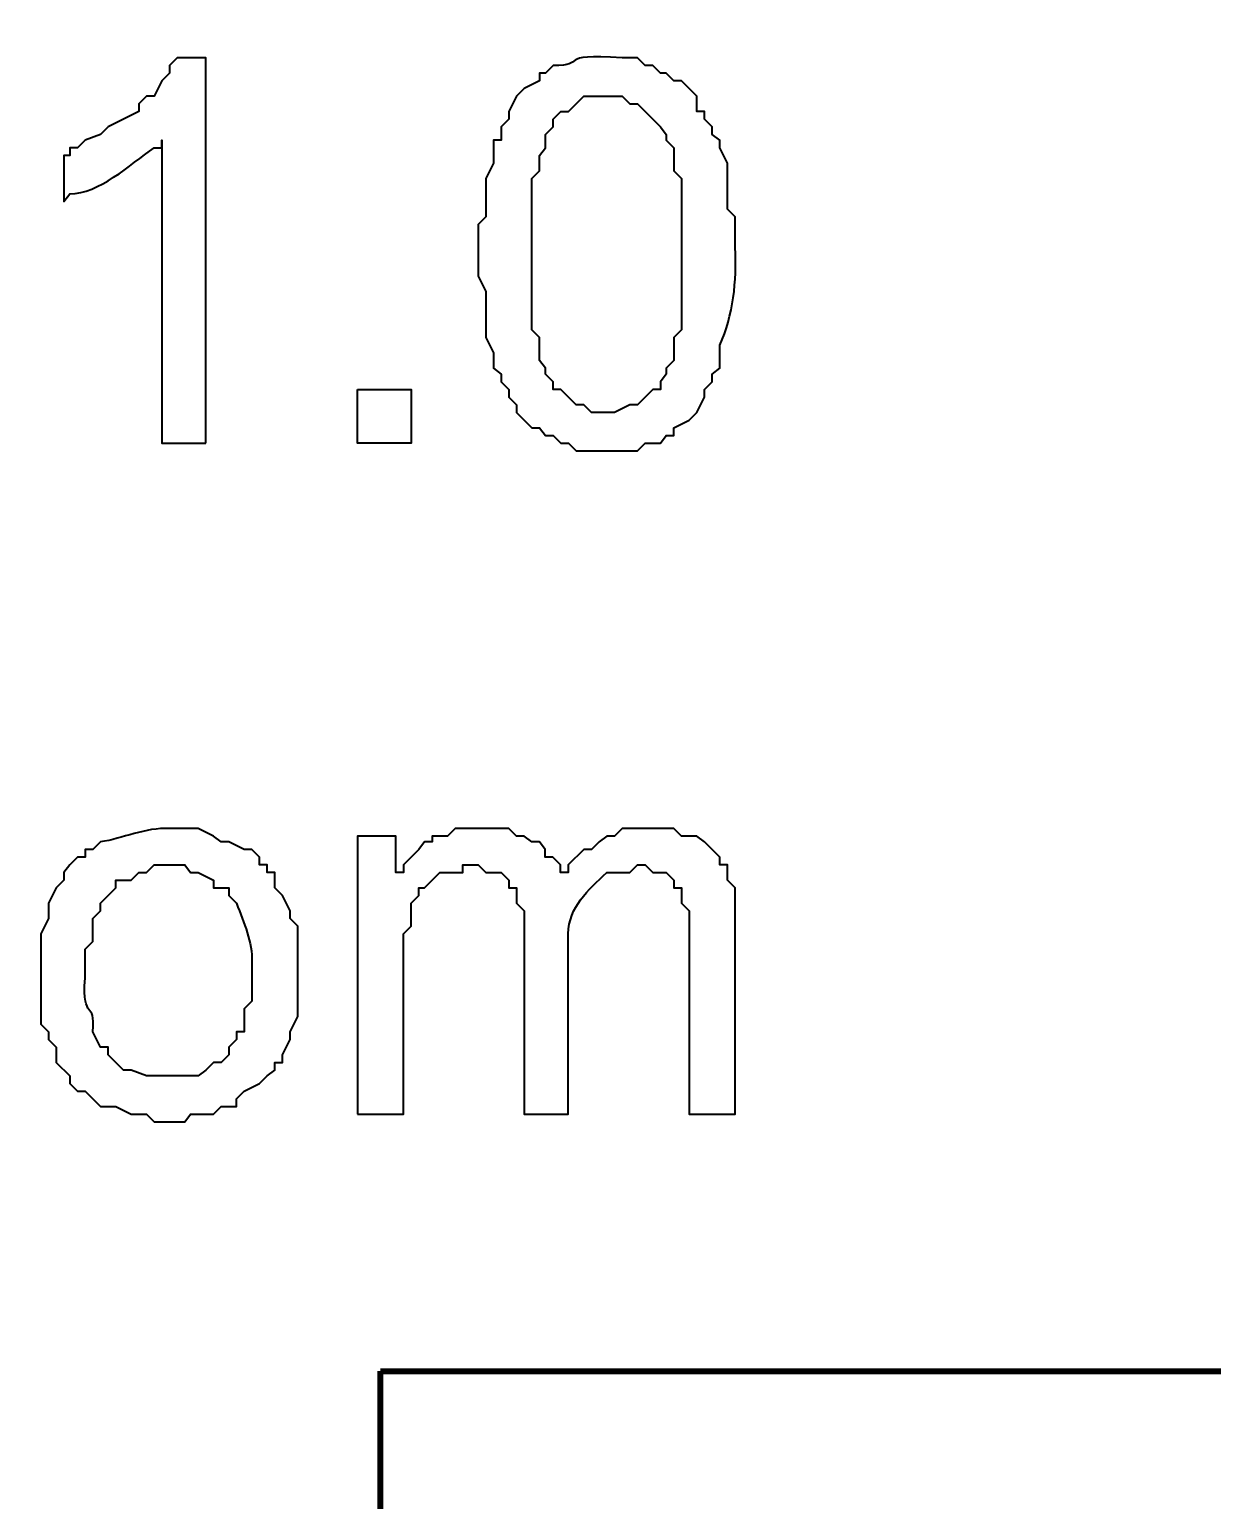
# Model space of a CAD drawing. Header units: millimetres. Extents: x -109 to -14.2, y -107.5 to -24.7.
# Drawn here: x -39.097 to -35.119, y -40.664 to -35.715 of the extents above; entities that cross this region are included whole.
import ezdxf

# ---------------------------------------------------------------- set-up
doc = ezdxf.new("R2010")
doc.units = ezdxf.units.MM
doc.header["$MEASUREMENT"] = 0
doc.layers.add('layer 1', color=7, linetype='Continuous')
doc.styles.get("Standard").update_dxf_attribs({"font": 'Deng.ttf'})
doc.dimstyles.get("Standard").update_dxf_attribs({"dimscale": 20, "dimtxt": 0.18, "dimasz": 0.18, "dimexe": 0.18, "dimexo": 0.0625, "dimgap": 0.09, "dimtad": 0, "dimtih": 1, "dimtoh": 1, "dimdec": 1, "dimzin": 0, "dimdsep": 46, "dimtxsty": 'Standard', "dimcen": 0.09, "dimadec": 0, "dimazin": 0, "dimtfac": 1, "dimtdec": 1, "dimtofl": 0, "dimtmove": 0, "dimatfit": 3, "dimfxl": 1, "dimtolj": 1, "dimtzin": 0, "dimarcsym": 0})

# ---------------------------------------------------------------- blocks, each defined once
blk = doc.blocks.new('*D6')
at = {"color": 0, "lineweight": -2, "transparency": 16777216}
for p, q in [((-85.3248, -35.8599), (-85.3248, -24.6807)), ((-33.3152, -35.8598), (-33.3152, -24.6806)), ((-81.7248, -28.2806), (-65.8387, -28.2806)), ((-36.9152, -28.2806), (-52.8013, -28.2806))]:
    blk.add_line(p, q, dxfattribs=at)
at = {"color": 0, "transparency": 16777216}
for points in [[(-81.7248, -27.6806), (-81.7248, -28.8806), (-85.3248, -28.2807)], [(-36.9152, -27.6806), (-36.9152, -28.8806), (-33.3152, -28.2806)]]:
    blk.add_solid(points, dxfattribs=at)
at = {"layer": 'Defpoints', "color": 0, "transparency": 16777216}
for p in [(-33.3152, -28.2806), (-85.3248, -37.1099), (-33.3152, -37.1098)]:
    blk.add_point(p, dxfattribs=at)
at = {"color": 0, "transparency": 16777216, "insert": (-59.32, -28.2806), "char_height": 3.6, "attachment_point": 5}
blk.add_mtext('\\A1;52.0', dxfattribs=at)

msp = doc.modelspace()

# ---------------------------------------------------------------- linework, layer by layer
at = {"layer": 'layer 1', "color": 0}
for points, knots in [([(-38.503, -37.1077), (-38.503, -37.1077), (-38.6514, -37.1077), (-38.6514, -37.1077), (-38.6514, -37.1077), (-38.6514, -37.1077), (-38.6514, -36.0881), (-38.6514, -36.0881), (-38.6514, -36.0881), (-38.6514, -36.0881), (-38.6514, -36.1139), (-38.6514, -36.1139), (-38.6514, -36.1139), (-38.6514, -36.1139), (-38.6773, -36.1139), (-38.6773, -36.1139), (-38.6773, -36.1139), (-38.7598, -36.1724), (-38.8628, -36.2687), (-38.9612, -36.2688), (-38.9612, -36.2688), (-38.9612, -36.2688), (-38.9806, -36.2946), (-38.9806, -36.2946), (-38.9806, -36.2946), (-38.9806, -36.2946), (-38.9806, -36.1397), (-38.9806, -36.1397), (-38.9806, -36.1397), (-38.9806, -36.1397), (-38.9612, -36.1397), (-38.9612, -36.1397), (-38.9612, -36.1397), (-38.9612, -36.1397), (-38.9612, -36.1139), (-38.9612, -36.1139), (-38.9612, -36.1139), (-38.9612, -36.1139), (-38.9354, -36.1139), (-38.9354, -36.1139), (-38.9354, -36.1139), (-38.9354, -36.1139), (-38.9096, -36.0881), (-38.9096, -36.0881), (-38.9096, -36.0881), (-38.9096, -36.0881), (-38.858, -36.0687), (-38.858, -36.0687), (-38.858, -36.0687), (-38.858, -36.0687), (-38.8321, -36.0429), (-38.8321, -36.0429), (-38.8321, -36.0429), (-38.8321, -36.0429), (-38.7805, -36.0171), (-38.7805, -36.0171), (-38.7805, -36.0171), (-38.7805, -36.0171), (-38.7289, -35.9913), (-38.7289, -35.9913), (-38.7289, -35.9913), (-38.7289, -35.9913), (-38.7289, -35.9655), (-38.7289, -35.9655), (-38.7289, -35.9655), (-38.7289, -35.9655), (-38.7031, -35.9397), (-38.7031, -35.9397), (-38.7031, -35.9397), (-38.7031, -35.9397), (-38.6773, -35.9397), (-38.6773, -35.9397), (-38.6773, -35.9397), (-38.6773, -35.9397), (-38.6514, -35.888), (-38.6514, -35.888), (-38.6514, -35.888), (-38.6514, -35.888), (-38.6256, -35.8622), (-38.6256, -35.8622), (-38.6256, -35.8622), (-38.6256, -35.8622), (-38.6256, -35.8364), (-38.6256, -35.8364), (-38.6256, -35.8364), (-38.6256, -35.8364), (-38.5998, -35.8106), (-38.5998, -35.8106), (-38.5998, -35.8106), (-38.5998, -35.8106), (-38.503, -35.8106), (-38.503, -35.8106), (-38.503, -35.8106), (-38.503, -35.8106), (-38.503, -37.1077), (-38.503, -37.1077)], [0, 0, 0, 0, 0.04, 0.04, 0.04, 0.04, 0.08, 0.08, 0.08, 0.08, 0.12, 0.12, 0.12, 0.12, 0.16, 0.16, 0.16, 0.16, 0.2, 0.2, 0.2, 0.2, 0.24, 0.24, 0.24, 0.24, 0.28, 0.28, 0.28, 0.28, 0.32, 0.32, 0.32, 0.32, 0.36, 0.36, 0.36, 0.36, 0.4, 0.4, 0.4, 0.4, 0.44, 0.44, 0.44, 0.44, 0.48, 0.48, 0.48, 0.48, 0.52, 0.52, 0.52, 0.52, 0.56, 0.56, 0.56, 0.56, 0.6, 0.6, 0.6, 0.6, 0.64, 0.64, 0.64, 0.64, 0.68, 0.68, 0.68, 0.68, 0.72, 0.72, 0.72, 0.72, 0.76, 0.76, 0.76, 0.76, 0.8, 0.8, 0.8, 0.8, 0.84, 0.84, 0.84, 0.84, 0.88, 0.88, 0.88, 0.88, 0.92, 0.92, 0.92, 0.92, 1, 1, 1, 1]), ([(-37.5866, -36.4753), (-37.5866, -36.4753), (-37.5866, -36.372), (-37.5866, -36.372), (-37.5866, -36.372), (-37.5866, -36.372), (-37.5608, -36.3462), (-37.5608, -36.3462), (-37.5608, -36.3462), (-37.5608, -36.3462), (-37.5608, -36.2171), (-37.5608, -36.2171), (-37.5608, -36.2171), (-37.5608, -36.2171), (-37.535, -36.1655), (-37.535, -36.1655), (-37.535, -36.1655), (-37.535, -36.1655), (-37.535, -36.0881), (-37.535, -36.0881), (-37.535, -36.0881), (-37.535, -36.0881), (-37.5092, -36.0881), (-37.5092, -36.0881), (-37.5092, -36.0881), (-37.5092, -36.0881), (-37.5092, -36.0429), (-37.5092, -36.0429), (-37.5092, -36.0429), (-37.5092, -36.0429), (-37.4834, -36.0171), (-37.4834, -36.0171), (-37.4834, -36.0171), (-37.4834, -36.0171), (-37.4834, -35.9913), (-37.4834, -35.9913), (-37.4834, -35.9913), (-37.4834, -35.9913), (-37.4575, -35.9397), (-37.4575, -35.9397), (-37.4575, -35.9397), (-37.4575, -35.9397), (-37.4317, -35.9138), (-37.4317, -35.9138), (-37.4317, -35.9138), (-37.4317, -35.9138), (-37.3801, -35.888), (-37.3801, -35.888), (-37.3801, -35.888), (-37.3801, -35.888), (-37.3801, -35.8622), (-37.3801, -35.8622), (-37.3801, -35.8622), (-37.3801, -35.8622), (-37.3607, -35.8622), (-37.3607, -35.8622), (-37.3607, -35.8622), (-37.3607, -35.8622), (-37.3349, -35.8364), (-37.3349, -35.8364), (-37.3349, -35.8364), (-37.2151, -35.8387), (-37.3328, -35.7953), (-37.1026, -35.8106), (-37.1026, -35.8106), (-37.1026, -35.8106), (-37.051, -35.8106), (-37.051, -35.8106), (-37.051, -35.8106), (-37.051, -35.8106), (-37.0252, -35.8364), (-37.0252, -35.8364), (-37.0252, -35.8364), (-37.0252, -35.8364), (-36.9994, -35.8364), (-36.9994, -35.8364), (-36.9994, -35.8364), (-36.9994, -35.8364), (-36.9735, -35.8622), (-36.9735, -35.8622), (-36.9735, -35.8622), (-36.9735, -35.8622), (-36.9542, -35.8622), (-36.9542, -35.8622), (-36.9542, -35.8622), (-36.9542, -35.8622), (-36.9284, -35.888), (-36.9284, -35.888), (-36.9284, -35.888), (-36.9284, -35.888), (-36.9026, -35.888), (-36.9026, -35.888), (-36.9026, -35.888), (-36.9026, -35.888), (-36.8509, -35.9397), (-36.8509, -35.9397), (-36.8509, -35.9397), (-36.8509, -35.9397), (-36.8509, -35.9913), (-36.8509, -35.9913), (-36.8509, -35.9913), (-36.8509, -35.9913), (-36.8251, -35.9913), (-36.8251, -35.9913), (-36.8251, -35.9913), (-36.8251, -35.9913), (-36.8251, -36.0171), (-36.8251, -36.0171), (-36.8251, -36.0171), (-36.8251, -36.0171), (-36.7993, -36.0429), (-36.7993, -36.0429), (-36.7993, -36.0429), (-36.7993, -36.0429), (-36.7993, -36.0687), (-36.7993, -36.0687), (-36.7993, -36.0687), (-36.7993, -36.0687), (-36.7735, -36.0881), (-36.7735, -36.0881), (-36.7735, -36.0881), (-36.7735, -36.0881), (-36.7735, -36.1139), (-36.7735, -36.1139), (-36.7735, -36.1139), (-36.7735, -36.1139), (-36.7477, -36.1655), (-36.7477, -36.1655), (-36.7477, -36.1655), (-36.7477, -36.1655), (-36.7477, -36.3204), (-36.7477, -36.3204), (-36.7477, -36.3204), (-36.7477, -36.3204), (-36.7218, -36.3462), (-36.7218, -36.3462), (-36.7218, -36.3462), (-36.7218, -36.3462), (-36.7218, -36.4495), (-36.7218, -36.4495), (-36.7218, -36.4495), (-36.7158, -36.5627), (-36.729, -36.6769), (-36.7735, -36.7786), (-36.7735, -36.7786), (-36.7735, -36.7786), (-36.7735, -36.856), (-36.7735, -36.856), (-36.7735, -36.856), (-36.7735, -36.856), (-36.7993, -36.8754), (-36.7993, -36.8754), (-36.7993, -36.8754), (-36.7993, -36.8754), (-36.7993, -36.9012), (-36.7993, -36.9012), (-36.7993, -36.9012), (-36.7993, -36.9012), (-36.8251, -36.927), (-36.8251, -36.927), (-36.8251, -36.927), (-36.8251, -36.927), (-36.8251, -36.9528), (-36.8251, -36.9528), (-36.8251, -36.9528), (-36.8251, -36.9528), (-36.8509, -37.0045), (-36.8509, -37.0045), (-36.8509, -37.0045), (-36.8509, -37.0045), (-36.8767, -37.0303), (-36.8767, -37.0303), (-36.8767, -37.0303), (-36.8767, -37.0303), (-36.9284, -37.0561), (-36.9284, -37.0561), (-36.9284, -37.0561), (-36.9284, -37.0561), (-36.9284, -37.0819), (-36.9284, -37.0819), (-36.9284, -37.0819), (-36.9284, -37.0819), (-36.9542, -37.0819), (-36.9542, -37.0819), (-36.9542, -37.0819), (-36.9542, -37.0819), (-36.9735, -37.1077), (-36.9735, -37.1077), (-36.9735, -37.1077), (-36.9735, -37.1077), (-37.0252, -37.1077), (-37.0252, -37.1077), (-37.0252, -37.1077), (-37.0252, -37.1077), (-37.051, -37.1335), (-37.051, -37.1335), (-37.051, -37.1335), (-37.051, -37.1335), (-37.2575, -37.1335), (-37.2575, -37.1335), (-37.2575, -37.1335), (-37.2575, -37.1335), (-37.2833, -37.1077), (-37.2833, -37.1077), (-37.2833, -37.1077), (-37.2833, -37.1077), (-37.3091, -37.1077), (-37.3091, -37.1077), (-37.3091, -37.1077), (-37.3091, -37.1077), (-37.3349, -37.0819), (-37.3349, -37.0819), (-37.3349, -37.0819), (-37.3349, -37.0819), (-37.3607, -37.0819), (-37.3607, -37.0819), (-37.3607, -37.0819), (-37.3607, -37.0819), (-37.3801, -37.0561), (-37.3801, -37.0561), (-37.3801, -37.0561), (-37.3801, -37.0561), (-37.4059, -37.0561), (-37.4059, -37.0561), (-37.4059, -37.0561), (-37.4059, -37.0561), (-37.4575, -37.0045), (-37.4575, -37.0045), (-37.4575, -37.0045), (-37.4575, -37.0045), (-37.4575, -36.9787), (-37.4575, -36.9787), (-37.4575, -36.9787), (-37.4575, -36.9787), (-37.4834, -36.9528), (-37.4834, -36.9528), (-37.4834, -36.9528), (-37.4834, -36.9528), (-37.4834, -36.927), (-37.4834, -36.927), (-37.4834, -36.927), (-37.4834, -36.927), (-37.5092, -36.9012), (-37.5092, -36.9012), (-37.5092, -36.9012), (-37.5092, -36.9012), (-37.5092, -36.8754), (-37.5092, -36.8754), (-37.5092, -36.8754), (-37.5092, -36.8754), (-37.535, -36.856), (-37.535, -36.856), (-37.535, -36.856), (-37.535, -36.856), (-37.535, -36.8044), (-37.535, -36.8044), (-37.535, -36.8044), (-37.535, -36.8044), (-37.5608, -36.7528), (-37.5608, -36.7528), (-37.5608, -36.7528), (-37.5608, -36.7528), (-37.5608, -36.5979), (-37.5608, -36.5979), (-37.5608, -36.5979), (-37.5608, -36.5979), (-37.5866, -36.5463), (-37.5866, -36.5463), (-37.5866, -36.5463), (-37.5866, -36.5463), (-37.5866, -36.4753), (-37.5866, -36.4753)], [0, 0, 0, 0, 0.014493, 0.014493, 0.014493, 0.014493, 0.028986, 0.028986, 0.028986, 0.028986, 0.043478, 0.043478, 0.043478, 0.043478, 0.057971, 0.057971, 0.057971, 0.057971, 0.072464, 0.072464, 0.072464, 0.072464, 0.086957, 0.086957, 0.086957, 0.086957, 0.101449, 0.101449, 0.101449, 0.101449, 0.115942, 0.115942, 0.115942, 0.115942, 0.130435, 0.130435, 0.130435, 0.130435, 0.144928, 0.144928, 0.144928, 0.144928, 0.15942, 0.15942, 0.15942, 0.15942, 0.173913, 0.173913, 0.173913, 0.173913, 0.188406, 0.188406, 0.188406, 0.188406, 0.202899, 0.202899, 0.202899, 0.202899, 0.217391, 0.217391, 0.217391, 0.217391, 0.231884, 0.231884, 0.231884, 0.231884, 0.246377, 0.246377, 0.246377, 0.246377, 0.26087, 0.26087, 0.26087, 0.26087, 0.275362, 0.275362, 0.275362, 0.275362, 0.289855, 0.289855, 0.289855, 0.289855, 0.304348, 0.304348, 0.304348, 0.304348, 0.318841, 0.318841, 0.318841, 0.318841, 0.333333, 0.333333, 0.333333, 0.333333, 0.347826, 0.347826, 0.347826, 0.347826, 0.362319, 0.362319, 0.362319, 0.362319, 0.376812, 0.376812, 0.376812, 0.376812, 0.391304, 0.391304, 0.391304, 0.391304, 0.405797, 0.405797, 0.405797, 0.405797, 0.42029, 0.42029, 0.42029, 0.42029, 0.434783, 0.434783, 0.434783, 0.434783, 0.449275, 0.449275, 0.449275, 0.449275, 0.463768, 0.463768, 0.463768, 0.463768, 0.478261, 0.478261, 0.478261, 0.478261, 0.492754, 0.492754, 0.492754, 0.492754, 0.507246, 0.507246, 0.507246, 0.507246, 0.521739, 0.521739, 0.521739, 0.521739, 0.536232, 0.536232, 0.536232, 0.536232, 0.550725, 0.550725, 0.550725, 0.550725, 0.565217, 0.565217, 0.565217, 0.565217, 0.57971, 0.57971, 0.57971, 0.57971, 0.594203, 0.594203, 0.594203, 0.594203, 0.608696, 0.608696, 0.608696, 0.608696, 0.623188, 0.623188, 0.623188, 0.623188, 0.637681, 0.637681, 0.637681, 0.637681, 0.652174, 0.652174, 0.652174, 0.652174, 0.666667, 0.666667, 0.666667, 0.666667, 0.681159, 0.681159, 0.681159, 0.681159, 0.695652, 0.695652, 0.695652, 0.695652, 0.710145, 0.710145, 0.710145, 0.710145, 0.724638, 0.724638, 0.724638, 0.724638, 0.73913, 0.73913, 0.73913, 0.73913, 0.753623, 0.753623, 0.753623, 0.753623, 0.768116, 0.768116, 0.768116, 0.768116, 0.782609, 0.782609, 0.782609, 0.782609, 0.797101, 0.797101, 0.797101, 0.797101, 0.811594, 0.811594, 0.811594, 0.811594, 0.826087, 0.826087, 0.826087, 0.826087, 0.84058, 0.84058, 0.84058, 0.84058, 0.855072, 0.855072, 0.855072, 0.855072, 0.869565, 0.869565, 0.869565, 0.869565, 0.884058, 0.884058, 0.884058, 0.884058, 0.898551, 0.898551, 0.898551, 0.898551, 0.913043, 0.913043, 0.913043, 0.913043, 0.927536, 0.927536, 0.927536, 0.927536, 0.942029, 0.942029, 0.942029, 0.942029, 0.956522, 0.956522, 0.956522, 0.956522, 0.971014, 0.971014, 0.971014, 0.971015, 1, 1, 1, 1]), ([(-37.4059, -36.4753), (-37.4059, -36.4753), (-37.4059, -36.727), (-37.4059, -36.727), (-37.4059, -36.727), (-37.4059, -36.727), (-37.3801, -36.7528), (-37.3801, -36.7528), (-37.3801, -36.7528), (-37.3801, -36.7528), (-37.3801, -36.8302), (-37.3801, -36.8302), (-37.3801, -36.8302), (-37.3801, -36.8302), (-37.3607, -36.856), (-37.3607, -36.856), (-37.3607, -36.856), (-37.3607, -36.856), (-37.3607, -36.8754), (-37.3607, -36.8754), (-37.3607, -36.8754), (-37.3607, -36.8754), (-37.3349, -36.9012), (-37.3349, -36.9012), (-37.3349, -36.9012), (-37.3349, -36.9012), (-37.3349, -36.927), (-37.3349, -36.927), (-37.3349, -36.927), (-37.3349, -36.927), (-37.3091, -36.927), (-37.3091, -36.927), (-37.3091, -36.927), (-37.3091, -36.927), (-37.2575, -36.9787), (-37.2575, -36.9787), (-37.2575, -36.9787), (-37.2575, -36.9787), (-37.2317, -36.9787), (-37.2317, -36.9787), (-37.2317, -36.9787), (-37.2317, -36.9787), (-37.2059, -37.0045), (-37.2059, -37.0045), (-37.2059, -37.0045), (-37.2059, -37.0045), (-37.1284, -37.0045), (-37.1284, -37.0045), (-37.1284, -37.0045), (-37.1284, -37.0045), (-37.0768, -36.9787), (-37.0768, -36.9787), (-37.0768, -36.9787), (-37.0768, -36.9787), (-37.051, -36.9787), (-37.051, -36.9787), (-37.051, -36.9787), (-37.051, -36.9787), (-36.9994, -36.927), (-36.9994, -36.927), (-36.9994, -36.927), (-36.9994, -36.927), (-36.9735, -36.927), (-36.9735, -36.927), (-36.9735, -36.927), (-36.9735, -36.927), (-36.9735, -36.9012), (-36.9735, -36.9012), (-36.9735, -36.9012), (-36.9735, -36.9012), (-36.9542, -36.8754), (-36.9542, -36.8754), (-36.9542, -36.8754), (-36.9542, -36.8754), (-36.9542, -36.856), (-36.9542, -36.856), (-36.9542, -36.856), (-36.9542, -36.856), (-36.9284, -36.8302), (-36.9284, -36.8302), (-36.9284, -36.8302), (-36.9284, -36.8302), (-36.9284, -36.7528), (-36.9284, -36.7528), (-36.9284, -36.7528), (-36.9284, -36.7528), (-36.9026, -36.727), (-36.9026, -36.727), (-36.9026, -36.727), (-36.9026, -36.727), (-36.9026, -36.2171), (-36.9026, -36.2171), (-36.9026, -36.2171), (-36.9026, -36.2171), (-36.9284, -36.1913), (-36.9284, -36.1913), (-36.9284, -36.1913), (-36.9284, -36.1913), (-36.9284, -36.1139), (-36.9284, -36.1139), (-36.9284, -36.1139), (-36.9284, -36.1139), (-36.9542, -36.0881), (-36.9542, -36.0881), (-36.9542, -36.0881), (-36.9542, -36.0881), (-36.9542, -36.0687), (-36.9542, -36.0687), (-36.9542, -36.0687), (-36.9542, -36.0687), (-36.9735, -36.0429), (-36.9735, -36.0429), (-36.9735, -36.0429), (-36.9735, -36.0429), (-37.051, -35.9655), (-37.051, -35.9655), (-37.051, -35.9655), (-37.051, -35.9655), (-37.0768, -35.9655), (-37.0768, -35.9655), (-37.0768, -35.9655), (-37.0768, -35.9655), (-37.1026, -35.9397), (-37.1026, -35.9397), (-37.1026, -35.9397), (-37.1026, -35.9397), (-37.2317, -35.9397), (-37.2317, -35.9397), (-37.2317, -35.9397), (-37.2317, -35.9397), (-37.2833, -35.9913), (-37.2833, -35.9913), (-37.2833, -35.9913), (-37.2833, -35.9913), (-37.3091, -35.9913), (-37.3091, -35.9913), (-37.3091, -35.9913), (-37.3091, -35.9913), (-37.3349, -36.0171), (-37.3349, -36.0171), (-37.3349, -36.0171), (-37.3349, -36.0171), (-37.3349, -36.0429), (-37.3349, -36.0429), (-37.3349, -36.0429), (-37.3349, -36.0429), (-37.3607, -36.0687), (-37.3607, -36.0687), (-37.3607, -36.0687), (-37.3607, -36.0687), (-37.3607, -36.1139), (-37.3607, -36.1139), (-37.3607, -36.1139), (-37.3607, -36.1139), (-37.3801, -36.1397), (-37.3801, -36.1397), (-37.3801, -36.1397), (-37.3801, -36.1397), (-37.3801, -36.1913), (-37.3801, -36.1913), (-37.3801, -36.1913), (-37.3801, -36.1913), (-37.4059, -36.2171), (-37.4059, -36.2171), (-37.4059, -36.2171), (-37.4059, -36.2171), (-37.4059, -36.4753), (-37.4059, -36.4753)], [0, 0, 0, 0, 0.023256, 0.023256, 0.023256, 0.023256, 0.046512, 0.046512, 0.046512, 0.046512, 0.069767, 0.069767, 0.069767, 0.069767, 0.093023, 0.093023, 0.093023, 0.093023, 0.116279, 0.116279, 0.116279, 0.116279, 0.139535, 0.139535, 0.139535, 0.139535, 0.162791, 0.162791, 0.162791, 0.162791, 0.186047, 0.186047, 0.186047, 0.186047, 0.209302, 0.209302, 0.209302, 0.209302, 0.232558, 0.232558, 0.232558, 0.232558, 0.255814, 0.255814, 0.255814, 0.255814, 0.27907, 0.27907, 0.27907, 0.27907, 0.302326, 0.302326, 0.302326, 0.302326, 0.325581, 0.325581, 0.325581, 0.325581, 0.348837, 0.348837, 0.348837, 0.348837, 0.372093, 0.372093, 0.372093, 0.372093, 0.395349, 0.395349, 0.395349, 0.395349, 0.418605, 0.418605, 0.418605, 0.418605, 0.44186, 0.44186, 0.44186, 0.44186, 0.465116, 0.465116, 0.465116, 0.465116, 0.488372, 0.488372, 0.488372, 0.488372, 0.511628, 0.511628, 0.511628, 0.511628, 0.534884, 0.534884, 0.534884, 0.534884, 0.55814, 0.55814, 0.55814, 0.55814, 0.581395, 0.581395, 0.581395, 0.581395, 0.604651, 0.604651, 0.604651, 0.604651, 0.627907, 0.627907, 0.627907, 0.627907, 0.651163, 0.651163, 0.651163, 0.651163, 0.674419, 0.674419, 0.674419, 0.674419, 0.697674, 0.697674, 0.697674, 0.697674, 0.72093, 0.72093, 0.72093, 0.72093, 0.744186, 0.744186, 0.744186, 0.744186, 0.767442, 0.767442, 0.767442, 0.767442, 0.790698, 0.790698, 0.790698, 0.790698, 0.813953, 0.813953, 0.813953, 0.813953, 0.837209, 0.837209, 0.837209, 0.837209, 0.860465, 0.860465, 0.860465, 0.860465, 0.883721, 0.883721, 0.883721, 0.883721, 0.906977, 0.906977, 0.906977, 0.906977, 0.930233, 0.930233, 0.930233, 0.930233, 0.953488, 0.953488, 0.953488, 0.953488, 1, 1, 1, 1]), ([(-37.9933, -36.927), (-37.9933, -36.927), (-37.9933, -37.1077), (-37.9933, -37.1077), (-37.9933, -37.1077), (-37.9933, -37.1077), (-37.8126, -37.1077), (-37.8126, -37.1077), (-37.8126, -37.1077), (-37.8126, -37.1077), (-37.8126, -36.927), (-37.8126, -36.927), (-37.8126, -36.927), (-37.8126, -36.927), (-37.9933, -36.927), (-37.9933, -36.927)], [0, 0, 0, 0, 0.2, 0.2, 0.2, 0.2, 0.4, 0.4, 0.4, 0.4, 0.6, 0.6, 0.6, 0.6, 1, 1, 1, 1]), ([(-39.058, -38.8825), (-39.058, -38.8825), (-39.058, -38.7598), (-39.058, -38.7598), (-39.058, -38.7598), (-39.058, -38.7598), (-39.0322, -38.7082), (-39.0322, -38.7082), (-39.0322, -38.7082), (-39.0322, -38.7082), (-39.0322, -38.6566), (-39.0322, -38.6566), (-39.0322, -38.6566), (-39.0322, -38.6566), (-39.0064, -38.6049), (-39.0064, -38.6049), (-39.0064, -38.6049), (-39.0064, -38.6049), (-38.9806, -38.5791), (-38.9806, -38.5791), (-38.9806, -38.5791), (-38.9806, -38.5791), (-38.9806, -38.5533), (-38.9806, -38.5533), (-38.9806, -38.5533), (-38.9806, -38.5533), (-38.9612, -38.5275), (-38.9612, -38.5275), (-38.9612, -38.5275), (-38.9612, -38.5275), (-38.9354, -38.5017), (-38.9354, -38.5017), (-38.9354, -38.5017), (-38.9354, -38.5017), (-38.9096, -38.5017), (-38.9096, -38.5017), (-38.9096, -38.5017), (-38.9096, -38.5017), (-38.9096, -38.4759), (-38.9096, -38.4759), (-38.9096, -38.4759), (-38.9096, -38.4759), (-38.8838, -38.4759), (-38.8838, -38.4759), (-38.8838, -38.4759), (-38.8838, -38.4759), (-38.858, -38.4501), (-38.858, -38.4501), (-38.858, -38.4501), (-38.7838, -38.439), (-38.7066, -38.4009), (-38.6256, -38.4049), (-38.6256, -38.4049), (-38.6256, -38.4049), (-38.5288, -38.4049), (-38.5288, -38.4049), (-38.5288, -38.4049), (-38.5288, -38.4049), (-38.4772, -38.4307), (-38.4772, -38.4307), (-38.4772, -38.4307), (-38.4772, -38.4307), (-38.4514, -38.4501), (-38.4514, -38.4501), (-38.4514, -38.4501), (-38.4514, -38.4501), (-38.4256, -38.4501), (-38.4256, -38.4501), (-38.4256, -38.4501), (-38.4256, -38.4501), (-38.374, -38.4759), (-38.374, -38.4759), (-38.374, -38.4759), (-38.374, -38.4759), (-38.3481, -38.4759), (-38.3481, -38.4759), (-38.3481, -38.4759), (-38.3481, -38.4759), (-38.3223, -38.5017), (-38.3223, -38.5017), (-38.3223, -38.5017), (-38.3223, -38.5017), (-38.3223, -38.5275), (-38.3223, -38.5275), (-38.3223, -38.5275), (-38.3223, -38.5275), (-38.2965, -38.5275), (-38.2965, -38.5275), (-38.2965, -38.5275), (-38.2965, -38.5275), (-38.2965, -38.5533), (-38.2965, -38.5533), (-38.2965, -38.5533), (-38.2965, -38.5533), (-38.2707, -38.5533), (-38.2707, -38.5533), (-38.2707, -38.5533), (-38.2707, -38.5533), (-38.2707, -38.6049), (-38.2707, -38.6049), (-38.2707, -38.6049), (-38.2707, -38.6049), (-38.2449, -38.6308), (-38.2449, -38.6308), (-38.2449, -38.6308), (-38.2449, -38.6308), (-38.2191, -38.6824), (-38.2191, -38.6824), (-38.2191, -38.6824), (-38.2191, -38.6824), (-38.2191, -38.7082), (-38.2191, -38.7082), (-38.2191, -38.7082), (-38.2191, -38.7082), (-38.1932, -38.734), (-38.1932, -38.734), (-38.1932, -38.734), (-38.1932, -38.734), (-38.1932, -39.0373), (-38.1932, -39.0373), (-38.1932, -39.0373), (-38.1932, -39.0373), (-38.2191, -39.089), (-38.2191, -39.089), (-38.2191, -39.089), (-38.2191, -39.089), (-38.2191, -39.1148), (-38.2191, -39.1148), (-38.2191, -39.1148), (-38.2191, -39.1148), (-38.2449, -39.1664), (-38.2449, -39.1664), (-38.2449, -39.1664), (-38.2449, -39.1664), (-38.2449, -39.1922), (-38.2449, -39.1922), (-38.2449, -39.1922), (-38.2449, -39.1922), (-38.2707, -39.1922), (-38.2707, -39.1922), (-38.2707, -39.1922), (-38.2707, -39.1922), (-38.2707, -39.218), (-38.2707, -39.218), (-38.2707, -39.218), (-38.2707, -39.218), (-38.2965, -39.2374), (-38.2965, -39.2374), (-38.2965, -39.2374), (-38.2965, -39.2374), (-38.3223, -39.2632), (-38.3223, -39.2632), (-38.3223, -39.2632), (-38.3223, -39.2632), (-38.374, -39.289), (-38.374, -39.289), (-38.374, -39.289), (-38.374, -39.289), (-38.3997, -39.3148), (-38.3997, -39.3148), (-38.3997, -39.3148), (-38.3997, -39.3148), (-38.3997, -39.3406), (-38.3997, -39.3406), (-38.3997, -39.3406), (-38.3997, -39.3406), (-38.4514, -39.3406), (-38.4514, -39.3406), (-38.4514, -39.3406), (-38.4514, -39.3406), (-38.4772, -39.3665), (-38.4772, -39.3665), (-38.4772, -39.3665), (-38.4772, -39.3665), (-38.5546, -39.3665), (-38.5546, -39.3665), (-38.5546, -39.3665), (-38.5546, -39.3665), (-38.574, -39.3923), (-38.574, -39.3923), (-38.574, -39.3923), (-38.574, -39.3923), (-38.6773, -39.3923), (-38.6773, -39.3923), (-38.6773, -39.3923), (-38.6773, -39.3923), (-38.7031, -39.3665), (-38.7031, -39.3665), (-38.7031, -39.3665), (-38.7031, -39.3665), (-38.7547, -39.3665), (-38.7547, -39.3665), (-38.7547, -39.3665), (-38.7547, -39.3665), (-38.8063, -39.3406), (-38.8063, -39.3406), (-38.8063, -39.3406), (-38.8063, -39.3406), (-38.858, -39.3406), (-38.858, -39.3406), (-38.858, -39.3406), (-38.858, -39.3406), (-38.9096, -39.289), (-38.9096, -39.289), (-38.9096, -39.289), (-38.9096, -39.289), (-38.9354, -39.289), (-38.9354, -39.289), (-38.9354, -39.289), (-38.9354, -39.289), (-38.9612, -39.2632), (-38.9612, -39.2632), (-38.9612, -39.2632), (-38.9612, -39.2632), (-38.9612, -39.2374), (-38.9612, -39.2374), (-38.9612, -39.2374), (-38.9612, -39.2374), (-39.0064, -39.1922), (-39.0064, -39.1922), (-39.0064, -39.1922), (-39.0064, -39.1922), (-39.0064, -39.1406), (-39.0064, -39.1406), (-39.0064, -39.1406), (-39.0064, -39.1406), (-39.0322, -39.1148), (-39.0322, -39.1148), (-39.0322, -39.1148), (-39.0322, -39.1148), (-39.0322, -39.089), (-39.0322, -39.089), (-39.0322, -39.089), (-39.0322, -39.089), (-39.058, -39.0631), (-39.058, -39.0631), (-39.058, -39.0631), (-39.058, -39.0631), (-39.058, -38.8825), (-39.058, -38.8825)], [0, 0, 0, 0, 0.016393, 0.016393, 0.016393, 0.016393, 0.032787, 0.032787, 0.032787, 0.032787, 0.04918, 0.04918, 0.04918, 0.04918, 0.065574, 0.065574, 0.065574, 0.065574, 0.081967, 0.081967, 0.081967, 0.081967, 0.098361, 0.098361, 0.098361, 0.098361, 0.114754, 0.114754, 0.114754, 0.114754, 0.131148, 0.131148, 0.131148, 0.131148, 0.147541, 0.147541, 0.147541, 0.147541, 0.163934, 0.163934, 0.163934, 0.163934, 0.180328, 0.180328, 0.180328, 0.180328, 0.196721, 0.196721, 0.196721, 0.196721, 0.213115, 0.213115, 0.213115, 0.213115, 0.229508, 0.229508, 0.229508, 0.229508, 0.245902, 0.245902, 0.245902, 0.245902, 0.262295, 0.262295, 0.262295, 0.262295, 0.278689, 0.278689, 0.278689, 0.278689, 0.295082, 0.295082, 0.295082, 0.295082, 0.311475, 0.311475, 0.311475, 0.311475, 0.327869, 0.327869, 0.327869, 0.327869, 0.344262, 0.344262, 0.344262, 0.344262, 0.360656, 0.360656, 0.360656, 0.360656, 0.377049, 0.377049, 0.377049, 0.377049, 0.393443, 0.393443, 0.393443, 0.393443, 0.409836, 0.409836, 0.409836, 0.409836, 0.42623, 0.42623, 0.42623, 0.42623, 0.442623, 0.442623, 0.442623, 0.442623, 0.459016, 0.459016, 0.459016, 0.459016, 0.47541, 0.47541, 0.47541, 0.47541, 0.491803, 0.491803, 0.491803, 0.491803, 0.508197, 0.508197, 0.508197, 0.508197, 0.52459, 0.52459, 0.52459, 0.52459, 0.540984, 0.540984, 0.540984, 0.540984, 0.557377, 0.557377, 0.557377, 0.557377, 0.57377, 0.57377, 0.57377, 0.573771, 0.590164, 0.590164, 0.590164, 0.590164, 0.606557, 0.606557, 0.606557, 0.606557, 0.622951, 0.622951, 0.622951, 0.622951, 0.639344, 0.639344, 0.639344, 0.639344, 0.655738, 0.655738, 0.655738, 0.655738, 0.672131, 0.672131, 0.672131, 0.672131, 0.688525, 0.688525, 0.688525, 0.688525, 0.704918, 0.704918, 0.704918, 0.704918, 0.721311, 0.721311, 0.721311, 0.721311, 0.737705, 0.737705, 0.737705, 0.737705, 0.754098, 0.754098, 0.754098, 0.754098, 0.770492, 0.770492, 0.770492, 0.770492, 0.786885, 0.786885, 0.786885, 0.786885, 0.803279, 0.803279, 0.803279, 0.803279, 0.819672, 0.819672, 0.819672, 0.819672, 0.836066, 0.836066, 0.836066, 0.836066, 0.852459, 0.852459, 0.852459, 0.852459, 0.868852, 0.868852, 0.868852, 0.868852, 0.885246, 0.885246, 0.885246, 0.885246, 0.901639, 0.901639, 0.901639, 0.901639, 0.918033, 0.918033, 0.918033, 0.918033, 0.934426, 0.934426, 0.934426, 0.934426, 0.95082, 0.95082, 0.95082, 0.95082, 0.967213, 0.967213, 0.967213, 0.967213, 1, 1, 1, 1]), ([(-37.9933, -39.3665), (-37.9933, -39.3665), (-37.9933, -38.4307), (-37.9933, -38.4307), (-37.9933, -38.4307), (-37.9933, -38.4307), (-37.8642, -38.4307), (-37.8642, -38.4307), (-37.8642, -38.4307), (-37.8642, -38.4307), (-37.8642, -38.5533), (-37.8642, -38.5533), (-37.8642, -38.5533), (-37.8642, -38.5533), (-37.8384, -38.5533), (-37.8384, -38.5533), (-37.8384, -38.5533), (-37.8384, -38.5533), (-37.8384, -38.5275), (-37.8384, -38.5275), (-37.8384, -38.5275), (-37.8384, -38.5275), (-37.7868, -38.4759), (-37.7868, -38.4759), (-37.7868, -38.4759), (-37.7868, -38.4759), (-37.7674, -38.4501), (-37.7674, -38.4501), (-37.7674, -38.4501), (-37.7674, -38.4501), (-37.7416, -38.4501), (-37.7416, -38.4501), (-37.7416, -38.4501), (-37.7416, -38.4501), (-37.7416, -38.4307), (-37.7416, -38.4307), (-37.7416, -38.4307), (-37.7416, -38.4307), (-37.69, -38.4307), (-37.69, -38.4307), (-37.69, -38.4307), (-37.69, -38.4307), (-37.6642, -38.4049), (-37.6642, -38.4049), (-37.6642, -38.4049), (-37.6642, -38.4049), (-37.4835, -38.4049), (-37.4835, -38.4049), (-37.4835, -38.4049), (-37.4835, -38.4049), (-37.4576, -38.4307), (-37.4576, -38.4307), (-37.4576, -38.4307), (-37.4576, -38.4307), (-37.4318, -38.4307), (-37.4318, -38.4307), (-37.4318, -38.4307), (-37.4318, -38.4307), (-37.406, -38.4501), (-37.406, -38.4501), (-37.406, -38.4501), (-37.406, -38.4501), (-37.3802, -38.4501), (-37.3802, -38.4501), (-37.3802, -38.4501), (-37.3802, -38.4501), (-37.3608, -38.4759), (-37.3608, -38.4759), (-37.3608, -38.4759), (-37.3608, -38.4759), (-37.3608, -38.5017), (-37.3608, -38.5017), (-37.3608, -38.5017), (-37.3608, -38.5017), (-37.335, -38.5017), (-37.335, -38.5017), (-37.335, -38.5017), (-37.335, -38.5017), (-37.3092, -38.5275), (-37.3092, -38.5275), (-37.3092, -38.5275), (-37.3092, -38.5275), (-37.3092, -38.5533), (-37.3092, -38.5533), (-37.3092, -38.5533), (-37.3092, -38.5533), (-37.2834, -38.5533), (-37.2834, -38.5533), (-37.2834, -38.5533), (-37.2834, -38.5533), (-37.2834, -38.5275), (-37.2834, -38.5275), (-37.2834, -38.5275), (-37.2834, -38.5275), (-37.2318, -38.4759), (-37.2318, -38.4759), (-37.2318, -38.4759), (-37.2318, -38.4759), (-37.206, -38.4759), (-37.206, -38.4759), (-37.206, -38.4759), (-37.206, -38.4759), (-37.1802, -38.4501), (-37.1802, -38.4501), (-37.1802, -38.4501), (-37.1802, -38.4501), (-37.1543, -38.4307), (-37.1543, -38.4307), (-37.1543, -38.4307), (-37.1543, -38.4307), (-37.1285, -38.4307), (-37.1285, -38.4307), (-37.1285, -38.4307), (-37.1285, -38.4307), (-37.1027, -38.4049), (-37.1027, -38.4049), (-37.1027, -38.4049), (-37.1027, -38.4049), (-36.9285, -38.4049), (-36.9285, -38.4049), (-36.9285, -38.4049), (-36.9285, -38.4049), (-36.9026, -38.4307), (-36.9026, -38.4307), (-36.9026, -38.4307), (-36.9026, -38.4307), (-36.851, -38.4307), (-36.851, -38.4307), (-36.851, -38.4307), (-36.851, -38.4307), (-36.8252, -38.4501), (-36.8252, -38.4501), (-36.8252, -38.4501), (-36.8252, -38.4501), (-36.7736, -38.5017), (-36.7736, -38.5017), (-36.7736, -38.5017), (-36.7736, -38.5017), (-36.7736, -38.5275), (-36.7736, -38.5275), (-36.7736, -38.5275), (-36.7736, -38.5275), (-36.7478, -38.5275), (-36.7478, -38.5275), (-36.7478, -38.5275), (-36.7478, -38.5275), (-36.7478, -38.5791), (-36.7478, -38.5791), (-36.7478, -38.5791), (-36.7478, -38.5791), (-36.7219, -38.6049), (-36.7219, -38.6049), (-36.7219, -38.6049), (-36.7219, -38.6049), (-36.7219, -39.3665), (-36.7219, -39.3665), (-36.7219, -39.3665), (-36.7219, -39.3665), (-36.8768, -39.3665), (-36.8768, -39.3665), (-36.8768, -39.3665), (-36.8768, -39.3665), (-36.8768, -38.6824), (-36.8768, -38.6824), (-36.8768, -38.6824), (-36.8768, -38.6824), (-36.9026, -38.6566), (-36.9026, -38.6566), (-36.9026, -38.6566), (-36.9026, -38.6566), (-36.9026, -38.6049), (-36.9026, -38.6049), (-36.9026, -38.6049), (-36.9026, -38.6049), (-36.9285, -38.6049), (-36.9285, -38.6049), (-36.9285, -38.6049), (-36.9285, -38.6049), (-36.9285, -38.5791), (-36.9285, -38.5791), (-36.9285, -38.5791), (-36.9285, -38.5791), (-36.9543, -38.5533), (-36.9543, -38.5533), (-36.9543, -38.5533), (-36.9543, -38.5533), (-36.9995, -38.5533), (-36.9995, -38.5533), (-36.9995, -38.5533), (-36.9995, -38.5533), (-37.0253, -38.5275), (-37.0253, -38.5275), (-37.0253, -38.5275), (-37.0253, -38.5275), (-37.0511, -38.5275), (-37.0511, -38.5275), (-37.0511, -38.5275), (-37.0511, -38.5275), (-37.0769, -38.5533), (-37.0769, -38.5533), (-37.0769, -38.5533), (-37.0769, -38.5533), (-37.1543, -38.5533), (-37.1543, -38.5533), (-37.1543, -38.5533), (-37.2165, -38.613), (-37.2827, -38.6684), (-37.2834, -38.7598), (-37.2834, -38.7598), (-37.2834, -38.7598), (-37.2834, -39.3665), (-37.2834, -39.3665), (-37.2834, -39.3665), (-37.2834, -39.3665), (-37.4318, -39.3665), (-37.4318, -39.3665), (-37.4318, -39.3665), (-37.4318, -39.3665), (-37.4318, -38.6824), (-37.4318, -38.6824), (-37.4318, -38.6824), (-37.4318, -38.6824), (-37.4576, -38.6566), (-37.4576, -38.6566), (-37.4576, -38.6566), (-37.4576, -38.6566), (-37.4576, -38.6049), (-37.4576, -38.6049), (-37.4576, -38.6049), (-37.4576, -38.6049), (-37.4835, -38.6049), (-37.4835, -38.6049), (-37.4835, -38.6049), (-37.4835, -38.6049), (-37.4835, -38.5791), (-37.4835, -38.5791), (-37.4835, -38.5791), (-37.4835, -38.5791), (-37.5093, -38.5533), (-37.5093, -38.5533), (-37.5093, -38.5533), (-37.5093, -38.5533), (-37.5609, -38.5533), (-37.5609, -38.5533), (-37.5609, -38.5533), (-37.5609, -38.5533), (-37.5867, -38.5275), (-37.5867, -38.5275), (-37.5867, -38.5275), (-37.5867, -38.5275), (-37.6383, -38.5275), (-37.6383, -38.5275), (-37.6383, -38.5275), (-37.6383, -38.5275), (-37.6383, -38.5533), (-37.6383, -38.5533), (-37.6383, -38.5533), (-37.6383, -38.5533), (-37.7158, -38.5533), (-37.7158, -38.5533), (-37.7158, -38.5533), (-37.7158, -38.5533), (-37.7674, -38.6049), (-37.7674, -38.6049), (-37.7674, -38.6049), (-37.7674, -38.6049), (-37.7868, -38.6049), (-37.7868, -38.6049), (-37.7868, -38.6049), (-37.7868, -38.6049), (-37.7868, -38.6308), (-37.7868, -38.6308), (-37.7868, -38.6308), (-37.7868, -38.6308), (-37.8126, -38.6566), (-37.8126, -38.6566), (-37.8126, -38.6566), (-37.8126, -38.6566), (-37.8126, -38.734), (-37.8126, -38.734), (-37.8126, -38.734), (-37.8126, -38.734), (-37.8384, -38.7598), (-37.8384, -38.7598), (-37.8384, -38.7598), (-37.8384, -38.7598), (-37.8384, -39.3665), (-37.8384, -39.3665), (-37.8384, -39.3665), (-37.8384, -39.3665), (-37.9933, -39.3665), (-37.9933, -39.3665)], [0, 0, 0, 0, 0.013514, 0.013514, 0.013514, 0.013514, 0.027027, 0.027027, 0.027027, 0.027027, 0.040541, 0.040541, 0.040541, 0.040541, 0.054054, 0.054054, 0.054054, 0.054054, 0.067568, 0.067568, 0.067568, 0.067568, 0.081081, 0.081081, 0.081081, 0.081081, 0.094595, 0.094595, 0.094595, 0.094595, 0.108108, 0.108108, 0.108108, 0.108108, 0.121622, 0.121622, 0.121622, 0.121622, 0.135135, 0.135135, 0.135135, 0.135135, 0.148649, 0.148649, 0.148649, 0.148649, 0.162162, 0.162162, 0.162162, 0.162162, 0.175676, 0.175676, 0.175676, 0.175676, 0.189189, 0.189189, 0.189189, 0.189189, 0.202703, 0.202703, 0.202703, 0.202703, 0.216216, 0.216216, 0.216216, 0.216216, 0.22973, 0.22973, 0.22973, 0.22973, 0.243243, 0.243243, 0.243243, 0.243243, 0.256757, 0.256757, 0.256757, 0.256757, 0.27027, 0.27027, 0.27027, 0.27027, 0.283784, 0.283784, 0.283784, 0.283784, 0.297297, 0.297297, 0.297297, 0.297297, 0.310811, 0.310811, 0.310811, 0.310811, 0.324324, 0.324324, 0.324324, 0.324324, 0.337838, 0.337838, 0.337838, 0.337838, 0.351351, 0.351351, 0.351351, 0.351351, 0.364865, 0.364865, 0.364865, 0.364865, 0.378378, 0.378378, 0.378378, 0.378378, 0.391892, 0.391892, 0.391892, 0.391892, 0.405405, 0.405405, 0.405405, 0.405405, 0.418919, 0.418919, 0.418919, 0.418919, 0.432432, 0.432432, 0.432432, 0.432432, 0.445946, 0.445946, 0.445946, 0.445946, 0.459459, 0.459459, 0.459459, 0.459459, 0.472973, 0.472973, 0.472973, 0.472973, 0.486486, 0.486486, 0.486486, 0.486486, 0.5, 0.5, 0.5, 0.5, 0.513514, 0.513514, 0.513514, 0.513514, 0.527027, 0.527027, 0.527027, 0.527027, 0.540541, 0.540541, 0.540541, 0.540541, 0.554054, 0.554054, 0.554054, 0.554054, 0.567568, 0.567568, 0.567568, 0.567568, 0.581081, 0.581081, 0.581081, 0.581081, 0.594595, 0.594595, 0.594595, 0.594595, 0.608108, 0.608108, 0.608108, 0.608108, 0.621622, 0.621622, 0.621622, 0.621622, 0.635135, 0.635135, 0.635135, 0.635135, 0.648649, 0.648649, 0.648649, 0.648649, 0.662162, 0.662162, 0.662162, 0.662162, 0.675676, 0.675676, 0.675676, 0.675676, 0.689189, 0.689189, 0.689189, 0.689189, 0.702703, 0.702703, 0.702703, 0.702703, 0.716216, 0.716216, 0.716216, 0.716216, 0.72973, 0.72973, 0.72973, 0.72973, 0.743243, 0.743243, 0.743243, 0.743243, 0.756757, 0.756757, 0.756757, 0.756757, 0.77027, 0.77027, 0.77027, 0.77027, 0.783784, 0.783784, 0.783784, 0.783784, 0.797297, 0.797297, 0.797297, 0.797297, 0.810811, 0.810811, 0.810811, 0.810811, 0.824324, 0.824324, 0.824324, 0.824324, 0.837838, 0.837838, 0.837838, 0.837838, 0.851351, 0.851351, 0.851351, 0.851351, 0.864865, 0.864865, 0.864865, 0.864865, 0.878378, 0.878378, 0.878378, 0.878378, 0.891892, 0.891892, 0.891892, 0.891892, 0.905405, 0.905405, 0.905405, 0.905405, 0.918919, 0.918919, 0.918919, 0.918919, 0.932432, 0.932432, 0.932432, 0.932432, 0.945946, 0.945946, 0.945946, 0.945946, 0.959459, 0.959459, 0.959459, 0.959459, 0.972973, 0.972973, 0.972973, 0.972973, 1, 1, 1, 1]), ([(-38.9096, -38.8825), (-38.9096, -38.8825), (-38.9096, -38.9082), (-38.9096, -38.9082), (-38.9096, -38.9082), (-38.9194, -39.0623), (-38.8732, -38.9754), (-38.8838, -39.089), (-38.8838, -39.089), (-38.8838, -39.089), (-38.858, -39.1406), (-38.858, -39.1406), (-38.858, -39.1406), (-38.858, -39.1406), (-38.8321, -39.1406), (-38.8321, -39.1406), (-38.8321, -39.1406), (-38.8321, -39.1406), (-38.8321, -39.1664), (-38.8321, -39.1664), (-38.8321, -39.1664), (-38.8321, -39.1664), (-38.7805, -39.218), (-38.7805, -39.218), (-38.7805, -39.218), (-38.7805, -39.218), (-38.7547, -39.218), (-38.7547, -39.218), (-38.7547, -39.218), (-38.7547, -39.218), (-38.7031, -39.2374), (-38.7031, -39.2374), (-38.7031, -39.2374), (-38.7031, -39.2374), (-38.5288, -39.2374), (-38.5288, -39.2374), (-38.5288, -39.2374), (-38.5288, -39.2374), (-38.503, -39.218), (-38.503, -39.218), (-38.503, -39.218), (-38.503, -39.218), (-38.4772, -39.1922), (-38.4772, -39.1922), (-38.4772, -39.1922), (-38.4772, -39.1922), (-38.4514, -39.1922), (-38.4514, -39.1922), (-38.4514, -39.1922), (-38.4514, -39.1922), (-38.4256, -39.1664), (-38.4256, -39.1664), (-38.4256, -39.1664), (-38.4256, -39.1664), (-38.4256, -39.1406), (-38.4256, -39.1406), (-38.4256, -39.1406), (-38.4256, -39.1406), (-38.3997, -39.1148), (-38.3997, -39.1148), (-38.3997, -39.1148), (-38.3997, -39.1148), (-38.3997, -39.089), (-38.3997, -39.089), (-38.3997, -39.089), (-38.3997, -39.089), (-38.374, -39.089), (-38.374, -39.089), (-38.374, -39.089), (-38.374, -39.089), (-38.374, -39.0115), (-38.374, -39.0115), (-38.374, -39.0115), (-38.374, -39.0115), (-38.3481, -38.9857), (-38.3481, -38.9857), (-38.3481, -38.9857), (-38.3481, -38.9857), (-38.3481, -38.8566), (-38.3481, -38.8566), (-38.3481, -38.8566), (-38.3461, -38.7834), (-38.3745, -38.7258), (-38.3997, -38.6566), (-38.3997, -38.6566), (-38.3997, -38.6566), (-38.4256, -38.6308), (-38.4256, -38.6308), (-38.4256, -38.6308), (-38.4256, -38.6308), (-38.4256, -38.6049), (-38.4256, -38.6049), (-38.4256, -38.6049), (-38.4256, -38.6049), (-38.4772, -38.6049), (-38.4772, -38.6049), (-38.4772, -38.6049), (-38.4772, -38.6049), (-38.4772, -38.5791), (-38.4772, -38.5791), (-38.4772, -38.5791), (-38.4772, -38.5791), (-38.5288, -38.5533), (-38.5288, -38.5533), (-38.5288, -38.5533), (-38.5288, -38.5533), (-38.5546, -38.5533), (-38.5546, -38.5533), (-38.5546, -38.5533), (-38.5546, -38.5533), (-38.574, -38.5275), (-38.574, -38.5275), (-38.574, -38.5275), (-38.574, -38.5275), (-38.6773, -38.5275), (-38.6773, -38.5275), (-38.6773, -38.5275), (-38.6773, -38.5275), (-38.7031, -38.5533), (-38.7031, -38.5533), (-38.7031, -38.5533), (-38.7031, -38.5533), (-38.7289, -38.5533), (-38.7289, -38.5533), (-38.7289, -38.5533), (-38.7289, -38.5533), (-38.7547, -38.5791), (-38.7547, -38.5791), (-38.7547, -38.5791), (-38.7547, -38.5791), (-38.8063, -38.5791), (-38.8063, -38.5791), (-38.8063, -38.5791), (-38.8063, -38.5791), (-38.8063, -38.6049), (-38.8063, -38.6049), (-38.8063, -38.6049), (-38.8063, -38.6049), (-38.858, -38.6566), (-38.858, -38.6566), (-38.858, -38.6566), (-38.858, -38.6566), (-38.858, -38.6824), (-38.858, -38.6824), (-38.858, -38.6824), (-38.858, -38.6824), (-38.8838, -38.7082), (-38.8838, -38.7082), (-38.8838, -38.7082), (-38.8838, -38.7082), (-38.8838, -38.7856), (-38.8838, -38.7856), (-38.8838, -38.7856), (-38.8838, -38.7856), (-38.9096, -38.8114), (-38.9096, -38.8114), (-38.9096, -38.8114), (-38.9096, -38.8114), (-38.9096, -38.8825), (-38.9096, -38.8825)], [0, 0, 0, 0, 0.02439, 0.02439, 0.02439, 0.02439, 0.04878, 0.04878, 0.04878, 0.04878, 0.073171, 0.073171, 0.073171, 0.073171, 0.097561, 0.097561, 0.097561, 0.097561, 0.121951, 0.121951, 0.121951, 0.121951, 0.146341, 0.146341, 0.146341, 0.146341, 0.170732, 0.170732, 0.170732, 0.170732, 0.195122, 0.195122, 0.195122, 0.195122, 0.219512, 0.219512, 0.219512, 0.219512, 0.243902, 0.243902, 0.243902, 0.243902, 0.268293, 0.268293, 0.268293, 0.268293, 0.292683, 0.292683, 0.292683, 0.292683, 0.317073, 0.317073, 0.317073, 0.317073, 0.341463, 0.341463, 0.341463, 0.341463, 0.365854, 0.365854, 0.365854, 0.365854, 0.390244, 0.390244, 0.390244, 0.390244, 0.414634, 0.414634, 0.414634, 0.414634, 0.439024, 0.439024, 0.439024, 0.439024, 0.463415, 0.463415, 0.463415, 0.463415, 0.487805, 0.487805, 0.487805, 0.487805, 0.512195, 0.512195, 0.512195, 0.512195, 0.536585, 0.536585, 0.536585, 0.536585, 0.560976, 0.560976, 0.560976, 0.560976, 0.585366, 0.585366, 0.585366, 0.585366, 0.609756, 0.609756, 0.609756, 0.609756, 0.634146, 0.634146, 0.634146, 0.634146, 0.658537, 0.658537, 0.658537, 0.658537, 0.682927, 0.682927, 0.682927, 0.682927, 0.707317, 0.707317, 0.707317, 0.707317, 0.731707, 0.731707, 0.731707, 0.731707, 0.756098, 0.756098, 0.756098, 0.756098, 0.780488, 0.780488, 0.780488, 0.780488, 0.804878, 0.804878, 0.804878, 0.804878, 0.829268, 0.829268, 0.829268, 0.829268, 0.853659, 0.853659, 0.853659, 0.853659, 0.878049, 0.878049, 0.878049, 0.878049, 0.902439, 0.902439, 0.902439, 0.902439, 0.926829, 0.926829, 0.926829, 0.926829, 0.95122, 0.95122, 0.95122, 0.95122, 1, 1, 1, 1])]:
    msp.add_open_spline(points, degree=3, knots=knots, dxfattribs=at)
at = {"layer": 'layer 1', "color": 0, "lineweight": 80}
for points in [[(-37.9157, -66.0839), (-37.9157, -66.0839), (-37.9157, -40.2312), (-37.9157, -40.2312)], [(-37.9157, -40.2312), (-37.9157, -40.2312), (-31.1848, -40.2312), (-31.1848, -40.2312)]]:
    msp.add_open_spline(points, degree=3, dxfattribs=at)

# ---------------------------------------------------------------- dimensions: what is measured, and where the dimension line sits
dim = msp.add_aligned_dim(p1=(-85.3248, -37.1099), p2=(-33.3152, -37.1098), distance=8.8292, dimstyle='Standard')
dim.commit()
dim.dimension.update_dxf_attribs({"geometry": '*D6', "text_midpoint": (-59.32, -28.2806)})

doc.saveas('drawing.dxf')
